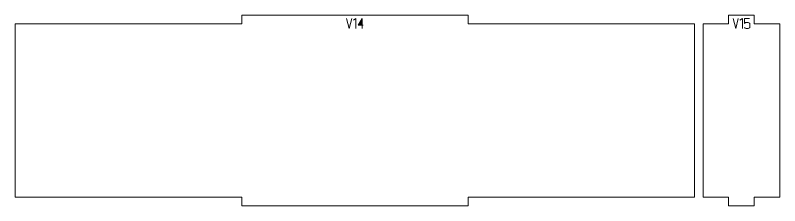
# Model space of a CAD drawing. Header units: centimetres. Extents: x -249 to 275, y -506 to 461.
# Drawn here: x 162.68 to 189.11, y -199.91 to -193.31 of the extents above; entities that cross this region are included whole.
import ezdxf

# ---------------------------------------------------------------- set-up
doc = ezdxf.new("R2010")
doc.units = ezdxf.units.CM
doc.header["$MEASUREMENT"] = 0
doc.layers.add('Capa 1', color=7, linetype='Continuous')

msp = doc.modelspace()

# ---------------------------------------------------------------- hatches: boundary and pattern name
at = {"layer": 'Capa 1', "true_color": 0x3e4095}
h = msp.add_hatch(color=175, dxfattribs=at)
edge = h.paths.add_edge_path()
edge.add_spline(control_points=[(174.2225, -193.766), (174.2225, -193.766), (174.1336, -193.42522), (174.1336, -193.42522), (174.1336, -193.42522), (174.2225, -193.766), (174.2225, -193.766), (174.2225, -193.766), (174.31041, -193.42522), (174.31041, -193.42522), (174.31041, -193.42522), (174.2225, -193.766), (174.2225, -193.766)], knot_values=[0, 0, 0, 0, 0.25, 0.25, 0.25, 0.5, 0.5, 0.5, 0.75, 0.75, 0.75, 1, 1, 1, 1], degree=3, periodic=1)
h = msp.add_hatch(color=175, dxfattribs=at)
edge = h.paths.add_edge_path()
edge.add_spline(control_points=[(174.45266, -193.42472), (174.45266, -193.42472), (174.37067, -193.48152), (174.37067, -193.48152), (174.37067, -193.48152), (174.45266, -193.42472), (174.45266, -193.42472), (174.45266, -193.42472), (174.45266, -193.766), (174.45266, -193.766), (174.45266, -193.766), (174.45266, -193.42472), (174.45266, -193.42472)], knot_values=[0, 0, 0, 0, 0.25, 0.25, 0.25, 0.5, 0.5, 0.5, 0.75, 0.75, 0.75, 1, 1, 1, 1], degree=3, periodic=1)
h = msp.add_hatch(color=175, dxfattribs=at)
edge = h.paths.add_edge_path()
edge.add_spline(control_points=[(174.66848, -193.65339), (174.66848, -193.65339), (174.66848, -193.42472), (174.66848, -193.42472), (174.66848, -193.42472), (174.52871, -193.65339), (174.52871, -193.65339), (174.52871, -193.65339), (174.66848, -193.65339), (174.66848, -193.65339)], knot_values=[0, 0, 0, 0, 0.33333333, 0.33333333, 0.33333333, 0.66666667, 0.66666667, 0.66666667, 1, 1, 1, 1], degree=3, periodic=1)
h = msp.add_hatch(color=175, dxfattribs=at)
edge = h.paths.add_edge_path()
edge.add_spline(control_points=[(174.66848, -193.65339), (174.66848, -193.65339), (174.66848, -193.766), (174.66848, -193.766), (174.66848, -193.766), (174.66848, -193.65339), (174.66848, -193.65339), (174.66848, -193.65339), (174.52871, -193.65339), (174.52871, -193.65339), (174.52871, -193.65339), (174.66848, -193.42472), (174.66848, -193.42472), (174.66848, -193.42472), (174.66848, -193.65339), (174.66848, -193.65339), (174.66848, -193.65339), (174.70058, -193.65339), (174.70058, -193.65339), (174.70058, -193.65339), (174.66848, -193.65339), (174.66848, -193.65339)], knot_values=[0, 0, 0, 0, 0.14285714, 0.14285714, 0.14285714, 0.28571429, 0.28571429, 0.28571429, 0.42857143, 0.42857143, 0.42857143, 0.57142857, 0.57142857, 0.57142857, 0.71428571, 0.71428571, 0.71428571, 0.85714286, 0.85714286, 0.85714286, 1, 1, 1, 1], degree=3, periodic=1)
h = msp.add_hatch(color=175, dxfattribs=at)
edge = h.paths.add_edge_path()
edge.add_spline(control_points=[(187.58398, -193.766), (187.58398, -193.766), (187.49508, -193.42522), (187.49508, -193.42522), (187.49508, -193.42522), (187.58398, -193.766), (187.58398, -193.766), (187.58398, -193.766), (187.67189, -193.42522), (187.67189, -193.42522), (187.67189, -193.42522), (187.58398, -193.766), (187.58398, -193.766)], knot_values=[0, 0, 0, 0, 0.25, 0.25, 0.25, 0.5, 0.5, 0.5, 0.75, 0.75, 0.75, 1, 1, 1, 1], degree=3, periodic=1)
h = msp.add_hatch(color=175, dxfattribs=at)
edge = h.paths.add_edge_path()
edge.add_spline(control_points=[(187.81414, -193.42472), (187.81414, -193.42472), (187.73215, -193.48152), (187.73215, -193.48152), (187.73215, -193.48152), (187.81414, -193.42472), (187.81414, -193.42472), (187.81414, -193.42472), (187.81414, -193.766), (187.81414, -193.766), (187.81414, -193.766), (187.81414, -193.42472), (187.81414, -193.42472)], knot_values=[0, 0, 0, 0, 0.25, 0.25, 0.25, 0.5, 0.5, 0.5, 0.75, 0.75, 0.75, 1, 1, 1, 1], degree=3, periodic=1)
h = msp.add_hatch(color=175, dxfattribs=at)
edge = h.paths.add_edge_path()
edge.add_spline(control_points=[(187.97909, -193.766), (187.95374, -193.766), (187.93258, -193.7623), (187.91563, -193.75489), (187.89867, -193.74748), (187.89019, -193.73851), (187.89019, -193.72797), (187.89019, -193.73851), (187.89867, -193.74748), (187.91563, -193.75489), (187.93258, -193.7623), (187.95374, -193.766), (187.97909, -193.766), (188.00444, -193.766), (188.0256, -193.7623), (188.04256, -193.75489), (188.05951, -193.74748), (188.06799, -193.73851), (188.06799, -193.72797), (188.06799, -193.72797), (188.06799, -193.59264), (188.06799, -193.59264), (188.06799, -193.58211), (188.05951, -193.57314), (188.04256, -193.56573), (188.0256, -193.55832), (188.00444, -193.55462), (187.97909, -193.55462), (187.95604, -193.55659), (187.93826, -193.55922), (187.92575, -193.56252), (187.91324, -193.56581), (187.90138, -193.57585), (187.89019, -193.59264), (187.89019, -193.59264), (187.89019, -193.42522), (187.89019, -193.42522), (187.89019, -193.42522), (188.06206, -193.42522), (188.06206, -193.42522), (188.06206, -193.42522), (187.89019, -193.42522), (187.89019, -193.42522), (187.89019, -193.42522), (187.89019, -193.59264), (187.89019, -193.59264), (187.90138, -193.57585), (187.91324, -193.56581), (187.92575, -193.56252), (187.93826, -193.55922), (187.95604, -193.55659), (187.97909, -193.55462), (188.00444, -193.55462), (188.0256, -193.55832), (188.04256, -193.56573), (188.05951, -193.57314), (188.06799, -193.58211), (188.06799, -193.59264), (188.06799, -193.59264), (188.06799, -193.72797), (188.06799, -193.72797), (188.06799, -193.73851), (188.05951, -193.74748), (188.04256, -193.75489), (188.0256, -193.7623), (188.00444, -193.766), (187.97909, -193.766)], knot_values=[0, 0, 0, 0, 0.04545455, 0.04545455, 0.04545455, 0.09090909, 0.09090909, 0.09090909, 0.13636364, 0.13636364, 0.13636364, 0.18181818, 0.18181818, 0.18181818, 0.22727273, 0.22727273, 0.22727273, 0.27272727, 0.27272727, 0.27272727, 0.31818182, 0.31818182, 0.31818182, 0.36363636, 0.36363636, 0.36363636, 0.40909091, 0.40909091, 0.40909091, 0.45454545, 0.45454545, 0.45454545, 0.5, 0.5, 0.5, 0.54545455, 0.54545455, 0.54545455, 0.59090909, 0.59090909, 0.59090909, 0.63636364, 0.63636364, 0.63636364, 0.68181818, 0.68181818, 0.68181818, 0.72727273, 0.72727273, 0.72727273, 0.77272727, 0.77272727, 0.77272727, 0.81818182, 0.81818182, 0.81818182, 0.86363636, 0.86363636, 0.86363636, 0.90909091, 0.90909091, 0.90909091, 0.95454545, 0.95454545, 0.95454545, 1, 1, 1, 1], degree=3, periodic=1)

# ---------------------------------------------------------------- linework, layer by layer
at = {"layer": 'Capa 1', "color": 1, "lineweight": 9}
for points in [[(162.6768, -193.6088), (162.6768, -193.6088), (162.6768, -199.6088), (162.6768, -199.6088), (162.6768, -199.6088), (170.50367, -199.6088), (170.50367, -199.6088), (170.50367, -199.6088), (170.50367, -199.9088), (170.50367, -199.9088), (170.50367, -199.9088), (178.33053, -199.9088), (178.33053, -199.9088), (178.33053, -199.9088), (178.33053, -199.6088), (178.33053, -199.6088), (178.33053, -199.6088), (186.15739, -199.6088), (186.15739, -199.6088), (186.15739, -199.6088), (186.15739, -193.6088), (186.15739, -193.6088), (186.15739, -193.6088), (178.33053, -193.6088), (178.33053, -193.6088), (178.33053, -193.6088), (178.33053, -193.3088), (178.33053, -193.3088), (178.33053, -193.3088), (170.50367, -193.3088), (170.50367, -193.3088), (170.50367, -193.3088), (170.50367, -193.6088), (170.50367, -193.6088), (170.50367, -193.6088), (162.6768, -193.6088), (162.6768, -193.6088)], [(186.45739, -193.6088), (186.45739, -193.6088), (186.45739, -199.6088), (186.45739, -199.6088), (186.45739, -199.6088), (187.34015, -199.6088), (187.34015, -199.6088), (187.34015, -199.6088), (187.34015, -199.9088), (187.34015, -199.9088), (187.34015, -199.9088), (188.22291, -199.9088), (188.22291, -199.9088), (188.22291, -199.9088), (188.22291, -199.6088), (188.22291, -199.6088), (188.22291, -199.6088), (189.10567, -199.6088), (189.10567, -199.6088), (189.10567, -199.6088), (189.10567, -193.6088), (189.10567, -193.6088), (189.10567, -193.6088), (188.22291, -193.6088), (188.22291, -193.6088), (188.22291, -193.6088), (188.22291, -193.3088), (188.22291, -193.3088), (188.22291, -193.3088), (187.34015, -193.3088), (187.34015, -193.3088), (187.34015, -193.3088), (187.34015, -193.6088), (187.34015, -193.6088), (187.34015, -193.6088), (186.45739, -193.6088), (186.45739, -193.6088)]]:
    msp.add_open_spline(points, degree=3, knots=[0, 0, 0, 0, 0.08333333, 0.08333333, 0.08333333, 0.16666667, 0.16666667, 0.16666667, 0.25, 0.25, 0.25, 0.33333333, 0.33333333, 0.33333333, 0.41666667, 0.41666667, 0.41666667, 0.5, 0.5, 0.5, 0.58333333, 0.58333333, 0.58333333, 0.66666667, 0.66666667, 0.66666667, 0.75, 0.75, 0.75, 0.83333333, 0.83333333, 0.83333333, 0.91666667, 0.91666667, 0.91666667, 1, 1, 1, 1], dxfattribs=at)
at = {"layer": 'Capa 1', "color": 114, "lineweight": 9}
for points, knots in [([(174.2225, -193.766), (174.2225, -193.766), (174.1336, -193.42522), (174.1336, -193.42522), (174.1336, -193.42522), (174.2225, -193.766), (174.2225, -193.766), (174.2225, -193.766), (174.31041, -193.42522), (174.31041, -193.42522), (174.31041, -193.42522), (174.2225, -193.766), (174.2225, -193.766)], [0, 0, 0, 0, 0.25, 0.25, 0.25, 0.5, 0.5, 0.5, 0.75, 0.75, 0.75, 1, 1, 1, 1]), ([(174.45266, -193.42472), (174.45266, -193.42472), (174.37067, -193.48152), (174.37067, -193.48152), (174.37067, -193.48152), (174.45266, -193.42472), (174.45266, -193.42472), (174.45266, -193.42472), (174.45266, -193.766), (174.45266, -193.766), (174.45266, -193.766), (174.45266, -193.42472), (174.45266, -193.42472)], [0, 0, 0, 0, 0.25, 0.25, 0.25, 0.5, 0.5, 0.5, 0.75, 0.75, 0.75, 1, 1, 1, 1]), ([(174.66848, -193.65339), (174.66848, -193.65339), (174.66848, -193.42472), (174.66848, -193.42472), (174.66848, -193.42472), (174.52871, -193.65339), (174.52871, -193.65339), (174.52871, -193.65339), (174.66848, -193.65339), (174.66848, -193.65339)], [0, 0, 0, 0, 0.33333333, 0.33333333, 0.33333333, 0.66666667, 0.66666667, 0.66666667, 1, 1, 1, 1]), ([(174.66848, -193.65339), (174.66848, -193.65339), (174.66848, -193.766), (174.66848, -193.766), (174.66848, -193.766), (174.66848, -193.65339), (174.66848, -193.65339), (174.66848, -193.65339), (174.52871, -193.65339), (174.52871, -193.65339), (174.52871, -193.65339), (174.66848, -193.42472), (174.66848, -193.42472), (174.66848, -193.42472), (174.66848, -193.65339), (174.66848, -193.65339), (174.66848, -193.65339), (174.70058, -193.65339), (174.70058, -193.65339), (174.70058, -193.65339), (174.66848, -193.65339), (174.66848, -193.65339)], [0, 0, 0, 0, 0.14285714, 0.14285714, 0.14285714, 0.28571429, 0.28571429, 0.28571429, 0.42857143, 0.42857143, 0.42857143, 0.57142857, 0.57142857, 0.57142857, 0.71428571, 0.71428571, 0.71428571, 0.85714286, 0.85714286, 0.85714286, 1, 1, 1, 1]), ([(187.58398, -193.766), (187.58398, -193.766), (187.49508, -193.42522), (187.49508, -193.42522), (187.49508, -193.42522), (187.58398, -193.766), (187.58398, -193.766), (187.58398, -193.766), (187.67189, -193.42522), (187.67189, -193.42522), (187.67189, -193.42522), (187.58398, -193.766), (187.58398, -193.766)], [0, 0, 0, 0, 0.25, 0.25, 0.25, 0.5, 0.5, 0.5, 0.75, 0.75, 0.75, 1, 1, 1, 1]), ([(187.81414, -193.42472), (187.81414, -193.42472), (187.73215, -193.48152), (187.73215, -193.48152), (187.73215, -193.48152), (187.81414, -193.42472), (187.81414, -193.42472), (187.81414, -193.42472), (187.81414, -193.766), (187.81414, -193.766), (187.81414, -193.766), (187.81414, -193.42472), (187.81414, -193.42472)], [0, 0, 0, 0, 0.25, 0.25, 0.25, 0.5, 0.5, 0.5, 0.75, 0.75, 0.75, 1, 1, 1, 1]), ([(187.97909, -193.766), (187.95374, -193.766), (187.93258, -193.7623), (187.91563, -193.75489), (187.89867, -193.74748), (187.89019, -193.73851), (187.89019, -193.72797), (187.89019, -193.73851), (187.89867, -193.74748), (187.91563, -193.75489), (187.93258, -193.7623), (187.95374, -193.766), (187.97909, -193.766), (188.00444, -193.766), (188.0256, -193.7623), (188.04256, -193.75489), (188.05951, -193.74748), (188.06799, -193.73851), (188.06799, -193.72797), (188.06799, -193.72797), (188.06799, -193.59264), (188.06799, -193.59264), (188.06799, -193.58211), (188.05951, -193.57314), (188.04256, -193.56573), (188.0256, -193.55832), (188.00444, -193.55462), (187.97909, -193.55462), (187.95604, -193.55659), (187.93826, -193.55922), (187.92575, -193.56252), (187.91324, -193.56581), (187.90138, -193.57585), (187.89019, -193.59264), (187.89019, -193.59264), (187.89019, -193.42522), (187.89019, -193.42522), (187.89019, -193.42522), (188.06206, -193.42522), (188.06206, -193.42522), (188.06206, -193.42522), (187.89019, -193.42522), (187.89019, -193.42522), (187.89019, -193.42522), (187.89019, -193.59264), (187.89019, -193.59264), (187.90138, -193.57585), (187.91324, -193.56581), (187.92575, -193.56252), (187.93826, -193.55922), (187.95604, -193.55659), (187.97909, -193.55462), (188.00444, -193.55462), (188.0256, -193.55832), (188.04256, -193.56573), (188.05951, -193.57314), (188.06799, -193.58211), (188.06799, -193.59264), (188.06799, -193.59264), (188.06799, -193.72797), (188.06799, -193.72797), (188.06799, -193.73851), (188.05951, -193.74748), (188.04256, -193.75489), (188.0256, -193.7623), (188.00444, -193.766), (187.97909, -193.766)], [0, 0, 0, 0, 0.04545455, 0.04545455, 0.04545455, 0.09090909, 0.09090909, 0.09090909, 0.13636364, 0.13636364, 0.13636364, 0.18181818, 0.18181818, 0.18181818, 0.22727273, 0.22727273, 0.22727273, 0.27272727, 0.27272727, 0.27272727, 0.31818182, 0.31818182, 0.31818182, 0.36363636, 0.36363636, 0.36363636, 0.40909091, 0.40909091, 0.40909091, 0.45454545, 0.45454545, 0.45454545, 0.5, 0.5, 0.5, 0.54545455, 0.54545455, 0.54545455, 0.59090909, 0.59090909, 0.59090909, 0.63636364, 0.63636364, 0.63636364, 0.68181818, 0.68181818, 0.68181818, 0.72727273, 0.72727273, 0.72727273, 0.77272727, 0.77272727, 0.77272727, 0.81818182, 0.81818182, 0.81818182, 0.86363636, 0.86363636, 0.86363636, 0.90909091, 0.90909091, 0.90909091, 0.95454545, 0.95454545, 0.95454545, 1, 1, 1, 1])]:
    msp.add_open_spline(points, degree=3, knots=knots, dxfattribs=at)

doc.saveas('drawing.dxf')
